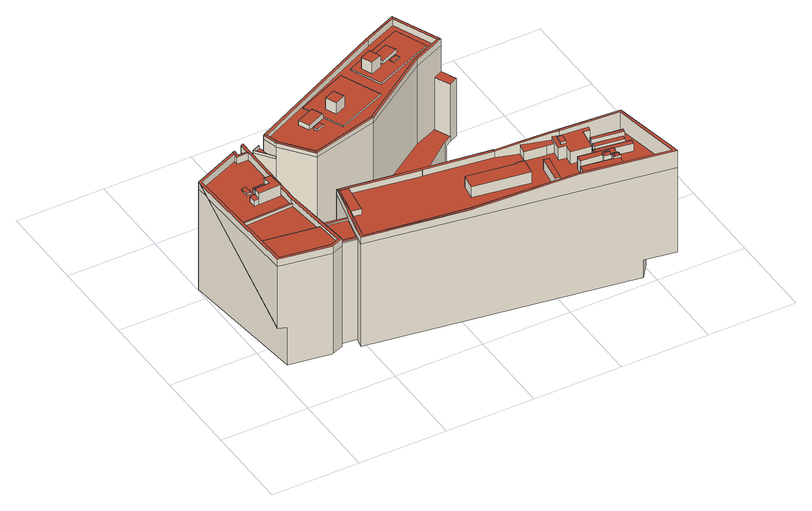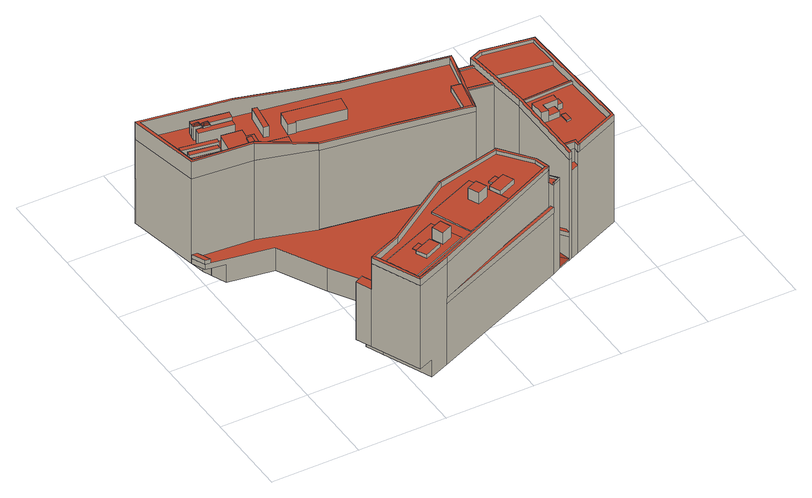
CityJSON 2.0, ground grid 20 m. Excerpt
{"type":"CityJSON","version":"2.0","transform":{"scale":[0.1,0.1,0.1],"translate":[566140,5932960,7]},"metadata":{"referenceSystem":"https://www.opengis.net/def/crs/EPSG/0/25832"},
"CityObjects":{
"building1":{"type":"Building","attributes":{"Grundfläche 2D":"422.805196","Grundhöhe NN":"7.464"},"children":["building1-1","building1-2","building1-3","building1-4","building1-5"],"geometry":[{"type":"MultiSurface","lod":"3","boundaries":[[[0,1,2,3,4,5]],[[6,7,8,9,10,11,12,13,14,15,16,17,18,19,20,21,22,23,24,25,26,27,28,29,30]],[[31,32,33,34,35,36]],[[37,38,39,40,41,42,43,44,45,46,47,48,49,50,51],[52,53,54,55,56,57,58]],[[59,60,61,62]],[[0,5,46,45]],[[63,37,13,12]],[[16,15,14,51,50,49]],[[49,48,64,65,47,46,5,4,3,19,18,17,16]],[[3,2,20,19]],[[2,1,21,20]],[[44,66,67,43,42,22,21,1,0,45]],[[23,22,42,41]],[[40,68,25,24]],[[69,70,28,27]],[[70,71,72,30,29,28]],[[72,73,6,30]],[[73,74,75,76,77,10,9,8,7,6]],[[77,78,11,10]],[[78,63,12,11]],[[79,80,33,32]],[[57,34,33,80,58]],[[35,34,57,56]],[[55,81,36,35,56]],[[81,82,31,36]],[[79,32,31,82,83,53,52]],[[69,84,70]],[[85,86,87,88,72,71,70,84]],[[73,72,88,89]],[[90,91,92,77,76,75,74,73,89,93]],[[78,77,92,94]],[[78,94,95,62,63]],[[63,62,61,37]],[[37,61,60,38]],[[38,60,59,39]],[[40,39,59,96,97,68]],[[59,62,95,96]],[[68,98,26,25]],[[98,68,97,86,85]],[[94,92,91,90,93,89,88,87,86,97,96,95]],[[98,85,84,69,27,26]]],"semantics":{"surfaces":[{"type":"RoofSurface"},{"type":"WallSurface"},{"type":"GroundSurface"},{"type":"OuterCeilingSurface"}],"values":[0,0,0,0,0,1,1,1,1,1,1,1,1,1,1,1,1,1,1,1,1,1,1,1,1,1,1,1,1,1,1,1,1,1,1,1,1,1,1,2,3]}}]},
"building1-1":{"type":"BuildingInstallation","parents":["building1"],"geometry":[{"type":"MultiSurface","lod":"3","boundaries":[[[99,100,24,23,101,14,13]],[[23,41,102,101]],[[102,51,14,101]],[[37,38,99,13]],[[38,39,100,99]],[[39,40,24,100]]],"semantics":{"surfaces":[{"type":"RoofSurface"},{"type":"WallSurface"}],"values":[0,1,1,1,1,1]}}]},
"building1-2":{"type":"BuildingInstallation","parents":["building1"],"geometry":[{"type":"MultiSurface","lod":"3","boundaries":[[[103,65,64,67,66]],[[48,43,67,64]],[[47,65,103,66,44,104]]],"semantics":{"surfaces":[{"type":"RoofSurface"},{"type":"WallSurface"}],"values":[0,1,1]}}]},
"building1-3":{"type":"BuildingInstallation","parents":["building1"],"geometry":[{"type":"MultiSurface","lod":"3","boundaries":[[[83,82,81,105]],[[55,106,105,81]],[[106,53,83,105]]],"semantics":{"surfaces":[{"type":"RoofSurface"},{"type":"WallSurface"}],"values":[0,1,1]}}]},
"building1-4":{"type":"BuildingInstallation","parents":["building1"],"geometry":[{"type":"MultiSurface","lod":"3","boundaries":[[[107,80,79,108]],[[52,109,108,79]],[[109,110,107,108]],[[110,58,80,107]]],"semantics":{"surfaces":[{"type":"RoofSurface"},{"type":"WallSurface"}],"values":[0,1,1,1]}}]},
"building1-5":{"type":"BuildingInstallation","parents":["building1"],"geometry":[{"type":"MultiSurface","lod":"3","boundaries":[[[111,112,113,114]],[[114,113,115,116]],[[111,114,116,117]],[[112,111,117,118]],[[113,112,118,115]]],"semantics":{"surfaces":[{"type":"RoofSurface"},{"type":"WallSurface"}],"values":[0,1,1,1,1]}}]},
"building2":{"type":"Building","attributes":{"Grundfläche 2D":"979.668092","Grundhöhe NN":"7.621"},"children":["building2-1","building2-2","building2-3","building2-4","building2-5","building2-6","building2-7","building2-8","building2-9","building2-10"],"geometry":[{"type":"MultiSurface","lod":"3","boundaries":[[[119,120,121,122,123,124]],[[125,126,127,128,129,130]],[[131,132,133,134,135,136,137,138]],[[139,140,141,142,143,144,145,146,147]],[[141,148,149,150,142]],[[151,152,153,154,155,156,149,148]],[[157,158,159,160,155,154,161,162,163]],[[158,164,165,166]],[[166,159,158]],[[164,167,168,169,170,171,172,173,174,175,176,177,165]],[[150,178,179,143,180]],[[181,182,183,184,185,186,187,188]],[[189,190,191,192,193,194,195,196,197,198],[199,200,201,202]],[[203,204,205,206,207,208,209,210,211,212,213,214,215,216,217,218,219,220,221,222,223,224,225,226,227,228,229],[230,231,232,233,234,235],[236,237,238,239,240,241,242],[243,244,245,246,247,248,249,250]],[[251,252,253,254,255,256,257,75,258,259,260]],[[124,123,230,235]],[[235,234,119,124]],[[234,233,120,119]],[[233,232,121,120]],[[122,121,232,231]],[[231,230,123,122]],[[213,212,130,129]],[[125,130,212,211]],[[211,210,126,125]],[[210,209,127,126]],[[244,243,134,133]],[[243,250,135,134]],[[136,135,250,249]],[[249,248,137,136]],[[138,137,248,247]],[[217,261,262,141,140,139,147]],[[148,141,262,263,264,265,266,267,163,162,161,154,153,152,151]],[[158,157,163,267,268,167,164]],[[168,167,268,269,170,169]],[[171,170,269,215,173,172]],[[195,194,228,227,176,175,174]],[[177,176,227,226]],[[165,177,226,225,159,166]],[[159,225,224,223,178,150,149,156,155,160]],[[143,221,220,144]],[[220,219,145,144]],[[146,145,219,218]],[[150,180,142]],[[223,222,179,178]],[[221,143,179,222]],[[142,180,143]],[[242,241,240,186,185,184]],[[187,186,240,239]],[[239,238,188,187]],[[238,237,181,188]],[[197,196,128,127,209,208]],[[198,197,208,207]],[[207,206,189,198]],[[190,189,206,205]],[[205,204,203,192,191,190]],[[193,192,203,229]],[[229,228,194,193]],[[75,257,256,255,270,271]],[[258,75,271,272]],[[255,254,253,252,273,274,275,270]],[[252,251,260,259,258,272,276,267,266,265,264,263,262,277,273]],[[278,279,268,267,276,280]],[[269,268,279,281]],[[281,282,283,284,215,269]],[[285,217,216,215,284,286]],[[277,262,261,217,285,287]],[[288,289,283,282]],[[288,290,291,289]],[[291,290,278,280]],[[276,272,271,270,275,274,273,277,287,285,286,284,283,289,291,280]],[[282,281,279,278,290,288]]],"semantics":{"surfaces":[{"type":"RoofSurface"},{"type":"WallSurface"},{"type":"GroundSurface"},{"type":"OuterCeilingSurface"}],"values":[0,0,0,0,0,0,0,0,0,0,0,0,0,0,0,1,1,1,1,1,1,1,1,1,1,1,1,1,1,1,1,1,1,1,1,1,1,1,1,1,1,1,1,1,1,1,1,1,1,1,1,1,1,1,1,1,1,1,1,1,1,1,1,1,1,1,1,1,1,2,3]}}]},
"building2-1":{"type":"BuildingInstallation","parents":["building2"],"geometry":[{"type":"MultiSurface","lod":"3","boundaries":[[[292,293,294,295]],[[293,292,199,202]],[[294,293,202,201]],[[295,294,201,200]],[[292,295,200,199]]],"semantics":{"surfaces":[{"type":"RoofSurface"},{"type":"WallSurface"}],"values":[0,1,1,1,1]}}]},
"building2-2":{"type":"BuildingInstallation","parents":["building2"],"geometry":[{"type":"MultiSurface","lod":"3","boundaries":[[[296,297,298,299]],[[298,297,300,301]],[[302,301,300]],[[302,303,304,301]],[[303,296,299,304]],[[301,304,299,298]],[[297,305,244,133,132,300]],[[300,132,131,303,302]],[[296,303,131,138,247,306]],[[306,305,297,296]]],"semantics":{"surfaces":[{"type":"RoofSurface"},{"type":"WallSurface"}],"values":[0,0,0,0,0,0,1,1,1,1]}}]},
"building2-3":{"type":"BuildingInstallation","parents":["building2"],"geometry":[{"type":"MultiSurface","lod":"3","boundaries":[[[307,308,309,310]],[[310,309,311,312]],[[312,313,307,310]],[[308,307,313,314]],[[314,311,309,308]]],"semantics":{"surfaces":[{"type":"RoofSurface"},{"type":"WallSurface"}],"values":[0,1,1,1,1]}}]},
"building2-4":{"type":"BuildingInstallation","parents":["building2"],"geometry":[{"type":"MultiSurface","lod":"3","boundaries":[[[315,316,317,318]],[[319,320,318,317]],[[315,318,320,321]],[[316,315,321,322]],[[317,316,322,319]]],"semantics":{"surfaces":[{"type":"RoofSurface"},{"type":"WallSurface"}],"values":[0,1,1,1,1]}}]},
"building2-5":{"type":"BuildingInstallation","parents":["building2"],"geometry":[{"type":"MultiSurface","lod":"3","boundaries":[[[323,324,325,326,327,328,329]],[[327,326,325,260,251,252]],[[252,253,254,255,323,329,328,327]],[[255,256,324,323]],[[325,324,256,260]]],"semantics":{"surfaces":[{"type":"RoofSurface"},{"type":"WallSurface"}],"values":[0,1,1,1,1]}}]},
"building2-6":{"type":"BuildingInstallation","parents":["building2"],"geometry":[{"type":"MultiSurface","lod":"3","boundaries":[[[330,331,332,333,334]],[[259,335,257,332,331,330]],[[257,75,333,332]],[[75,258,334,333]],[[334,258,259,330]]],"semantics":{"surfaces":[{"type":"RoofSurface"},{"type":"WallSurface"}],"values":[0,1,1,1,1]}}]},
"building2-7":{"type":"BuildingInstallation","parents":["building2"],"geometry":[{"type":"MultiSurface","lod":"3","boundaries":[[[146,336,174,173,337,338,147]],[[196,195,174,336,146,218,213,129,128]],[[173,215,216,217,147,338,337]]],"semantics":{"surfaces":[{"type":"RoofSurface"},{"type":"WallSurface"}],"values":[0,1,1]}}]},
"building2-8":{"type":"BuildingInstallation","parents":["building2"],"geometry":[{"type":"MultiSurface","lod":"3","boundaries":[[[339,340,341,342]],[[340,339,343,344]],[[344,345,341,340]],[[342,341,345,346]],[[346,343,339,342]]],"semantics":{"surfaces":[{"type":"RoofSurface"},{"type":"WallSurface"}],"values":[0,1,1,1,1]}}]},
"building2-9":{"type":"BuildingInstallation","parents":["building2"],"geometry":[{"type":"MultiSurface","lod":"3","boundaries":[[[347,348,349,350]],[[351,352,353,347,350,354]],[[351,354,355]],[[348,356,357,349]],[[357,356,358,355,354]],[[357,354,350,349]],[[359,360,348,347]],[[360,361,356,348]],[[242,184,183,355,358,356,361]],[[355,183,182,181,237,359,347,353,352,351]]],"semantics":{"surfaces":[{"type":"RoofSurface"},{"type":"WallSurface"}],"values":[0,0,0,0,0,0,1,1,1,1]}}]},
"building2-10":{"type":"BuildingInstallation","parents":["building2"],"geometry":[{"type":"MultiSurface","lod":"3","boundaries":[[[362,363,364,365]],[[365,364,366,367]],[[367,368,362,365]],[[363,362,368,369]],[[369,366,364,363]]],"semantics":{"surfaces":[{"type":"RoofSurface"},{"type":"WallSurface"}],"values":[0,1,1,1,1]}}]},
"building3":{"type":"Building","attributes":{"Grundfläche 2D":"1642.867273","Grundhöhe NN":"7.621"},"children":["building3-1","building3-2","building3-3","building3-4","building3-5","building3-6","building3-7","building3-8"],"geometry":[{"type":"MultiSurface","lod":"3","boundaries":[[[370,371,372,373,374]],[[375,376,377,378]],[[379,380,381,382,383,384,385,386,387,388,389]],[[390,384,383,391,392,393]],[[394,392,391,395,396,397,398,399,400,401,402]],[[397,403,404,405,406,407,398]],[[408,406,405]],[[409,410,411,412]],[[413,414,415,416]],[[417,418,419,420,421,422,423,424]],[[425,426,427,428,429,430,431,432,433,434,435,436,437,438,439,440,441,442,443,444,445,446,447,448,449,450,451,452,453,454,455,456]],[[457,458,459]],[[460,461,462,463,464,465,466,467,468,469,470,471],[472,473,474,475],[476,477,478,479],[480,481,482,483]],[[484,485,486,487],[488,489,490,491]],[[492,493,494,428,495]],[[429,428,494]],[[493,492,496]],[[497,498,499,500]],[[487,476,479,484]],[[477,476,487,486]],[[479,478,485,484]],[[485,478,477,486]],[[375,475,474,376]],[[475,375,378,472]],[[474,473,377,376]],[[377,473,472,378]],[[501,370,374,502]],[[458,457,373,372]],[[379,463,462,461,382,381,380]],[[461,460,383,382]],[[391,383,460,471]],[[471,470,395,391]],[[470,469,468,397,396,395]],[[404,403,397,468,467]],[[405,404,467,466]],[[465,503,406,408]],[[406,503,504,398,407]],[[504,505,399,398]],[[399,505,506,507,508,394,402,401,400]],[[508,509,392,394]],[[392,509,510,511,384,390,393]],[[384,511,512,386,385]],[[387,386,512,464,389,388]],[[482,481,409,412]],[[410,409,481,480]],[[480,483,411,410]],[[412,411,483,482]],[[491,490,414,413]],[[415,414,490,489]],[[489,488,416,415]],[[488,491,413,416]],[[418,417,370,501,513,514,496]],[[418,496,492,419]],[[417,424,423,459,458,372,371,370]],[[493,496,514,515]],[[432,431,493,515,516,433]],[[270,435,434,433,516,517]],[[274,273,438,437,436,435,270,275]],[[439,438,273,277]],[[440,439,277,285]],[[284,442,441,440,285,286]],[[282,281,444,443,442,284,283]],[[445,444,281,518]],[[445,518,519,520,521,522,523,524,449,448,447,446]],[[450,449,524,525]],[[451,450,525,526]],[[452,451,526,527]],[[528,529,530,454,453,452,527,531]],[[430,494,493,431]],[[494,430,429]],[[532,513,501,502]],[[419,533,508,507,506,505,422,421,420]],[[492,495,428,427,509,508,533,419]],[[511,510,509,427,426,425]],[[511,425,456,512]],[[498,497,464,512,456,455]],[[534,465,464,497,535]],[[504,423,422,505]],[[536,537,532,503,465,534]],[[502,374,503,532]],[[373,457,459,504,503,374]],[[504,459,423]],[[538,535,497,500]],[[498,455,454,499]],[[499,454,530,538,500]],[[539,529,528,540]],[[522,521,282,283]],[[536,539,540,537]],[[537,540,528,531,527,526,525,524,523,522,283,284,286,285,277,273,274,275,270,517,516,515,514,513,532]],[[529,539,536,534,535,538,530]],[[520,519,518,281,282,521]]],"semantics":{"surfaces":[{"type":"RoofSurface"},{"type":"WallSurface"},{"type":"GroundSurface"},{"type":"OuterCeilingSurface"}],"values":[0,0,0,0,0,0,0,0,0,0,0,0,0,0,0,0,0,0,1,1,1,1,1,1,1,1,1,1,1,1,1,1,1,1,1,1,1,1,1,1,1,1,1,1,1,1,1,1,1,1,1,1,1,1,1,1,1,1,1,1,1,1,1,1,1,1,1,1,1,1,1,1,1,1,1,1,1,1,1,1,1,1,1,1,1,1,1,1,2,3,3]}}]},
"building3-1":{"type":"BuildingInstallation","parents":["building3"],"geometry":[{"type":"MultiSurface","lod":"3","boundaries":[[[541,542,543,544]],[[544,543,545,546]],[[541,544,546,547]],[[542,541,547,548]],[[548,545,543,542]]],"semantics":{"surfaces":[{"type":"RoofSurface"},{"type":"WallSurface"}],"values":[0,1,1,1,1]}}]},
"building3-2":{"type":"BuildingInstallation","parents":["building3"],"geometry":[{"type":"MultiSurface","lod":"3","boundaries":[[[389,549,408,405,379]],[[389,464,465,408,549]],[[379,405,466,463]]],"semantics":{"surfaces":[{"type":"RoofSurface"},{"type":"WallSurface"}],"values":[0,1,1]}}]},
"building3-3":{"type":"BuildingInstallation","parents":["building3"],"geometry":[{"type":"MultiSurface","lod":"3","boundaries":[[[550,551,552,553]],[[552,551,554,555]],[[550,553,556,557]],[[553,552,555,556]],[[551,550,557,554]]],"semantics":{"surfaces":[{"type":"RoofSurface"},{"type":"WallSurface"}],"values":[0,1,1,1,1]}}]},
"building3-4":{"type":"BuildingInstallation","parents":["building3"],"geometry":[{"type":"MultiSurface","lod":"3","boundaries":[[[558,559,560,561]],[[561,560,562,563]],[[563,564,558,561]],[[564,565,559,558]],[[560,559,565,562]]],"semantics":{"surfaces":[{"type":"RoofSurface"},{"type":"WallSurface"}],"values":[0,1,1,1,1]}}]},
"building3-5":{"type":"BuildingInstallation","parents":["building3"],"geometry":[{"type":"MultiSurface","lod":"3","boundaries":[[[566,567,568,569]],[[570,571,569,568]],[[566,569,571,572]],[[572,573,567,566]],[[568,567,573,570]]],"semantics":{"surfaces":[{"type":"RoofSurface"},{"type":"WallSurface"}],"values":[0,1,1,1,1]}}]},
"building3-6":{"type":"BuildingInstallation","parents":["building3"],"geometry":[{"type":"MultiSurface","lod":"3","boundaries":[[[574,575,533,576,577,578,579]],[[424,417,574,579]],[[417,418,575,574]],[[533,575,418,419]],[[577,576,533,419,420,421]],[[421,580,578,577]],[[579,578,580,424]]],"semantics":{"surfaces":[{"type":"RoofSurface"},{"type":"WallSurface"}],"values":[0,1,1,1,1,1,1]}}]},
"building3-7":{"type":"BuildingInstallation","parents":["building3"],"geometry":[{"type":"MultiSurface","lod":"3","boundaries":[[[581,582,583,584,585]],[[445,446,447,583,582,581]],[[447,443,584,583]],[[443,444,585,584]],[[444,445,581,585]]],"semantics":{"surfaces":[{"type":"RoofSurface"},{"type":"WallSurface"}],"values":[0,1,1,1,1]}}]},
"building3-8":{"type":"BuildingInstallation","parents":["building3"],"geometry":[{"type":"MultiSurface","lod":"3","boundaries":[[[586,587,588,589,590,591]],[[431,432,587,586]],[[588,587,432,592]],[[589,588,592,593]],[[590,589,593,594]],[[594,429,430,591,590]],[[430,431,586,591]]],"semantics":{"surfaces":[{"type":"RoofSurface"},{"type":"WallSurface"}],"values":[0,1,1,1,1,1,1]}}]}
},
"vertices":[
[17,219,269],[20,148,269],[129,131,269],[150,139,269],[149,141,269],[144,199,269],[156,135,277],[156,139,277],[156,142,277],[140,296,277],[140,297,277],[139,493,277],[133,490,277],[133,467,277],[133,462,277],[134,297,277],[134,296,277],[134,295,277],[149,141,277],[150,139,277],[129,131,277],[20,148,277],[8,429,277],[107,472,277],[107,479,277],[2,433,277],[3,426,277],[2,426,277],[14,143,277],[128,124,277],[129,124,277],[115,348,288],[81,347,288],[81,330,288],[131,332,288],[129,367,288],[114,367,288],[133,467,260],[113,467,260],[113,481,260],[107,479,260],[107,472,260],[8,429,260],[14,290,260],[14,285,260],[17,219,260],[144,199,260],[135,291,260],[134,295,260],[134,296,260],[134,297,260],[133,462,260],[81,347,260],[88,347,260],[115,348,260],[114,367,260],[129,367,260],[131,332,260],[81,330,260],[113,481,227],[113,467,227],[133,467,227],[133,490,227],[133,490,260],[134,295,267],[135,291,267],[14,285,267],[14,290,267],[2,433,260],[3,398,260],[14,143,260],[128,124,260],[129,124,260],[156,135,260],[156,139,260],[156,142,260],[140,296,260],[140,297,260],[139,493,260],[81,347,274],[81,330,274],[114,367,274],[115,348,274],[88,347,274],[14,143,102],[34,139,100],[34,139,5],[128,124,5],[129,124,5],[156,135,5],[156,142,5],[140,296,5],[140,297,5],[156,139,5],[139,493,5],[133,490,5],[113,481,5],[2,433,5],[6,398,260],
[113,467,277],[113,481,277],[107,462,277],[107,462,260],
[134,291,267],[134,291,260],
[88,366,274],[88,366,260],
[70,329,274],[69,346,274],[69,346,260],[70,329,260],
[74,366,264],[84,366,264],[83,387,264],[73,386,264],[83,387,260],[73,386,260],[74,366,260],[84,366,260],
[583,150,292],[566,153,292],[566,150,292],[457,167,292],[451,132,292],[577,112,292],[646,172,288],[646,173,288],[663,171,288],[665,184,288],[603,202,288],[599,179,288],[722,84,297],[738,82,297],[738,79,297],[751,77,297],[753,91,297],[677,103,297],[675,89,297],[722,82,297],[401,245,280],[248,270,279],[225,274,278],[229,267,278],[247,264,279],[400,239,280],[401,239,280],[554,217,281],[555,223,281],[224,269,279],[214,203,280],[221,232,279],[209,204,280],[208,200,280],[207,198,280],[194,142,281],[213,197,280],[213,199,280],[194,114,282],[421,77,285],[195,119,282],[198,134,282],[193,136,282],[189,121,282],[188,115,282],[648,41,308],[649,46,308],[422,83,285],[850,8,308],[849,16,308],[819,170,309],[818,174,309],[813,175,309],[743,180,308],[681,185,308],[680,179,308],[806,170,309],[813,169,309],[843,15,308],[213,199,279],[236,195,279],[229,267,279],[751,62,294],[749,62,294],[737,64,294],[737,65,294],[735,66,294],[668,76,294],[665,60,294],[748,47,294],[673,124,296],[718,118,296],[719,121,296],[726,166,296],[741,163,296],[743,174,296],[680,179,296],[665,184,296],[659,147,296],[676,144,296],[672,175,296],[683,173,296],[680,153,296],[669,154,296],[726,166,265],[719,121,265],[718,118,265],[673,124,265],[676,144,265],[659,147,265],[663,171,265],[646,173,265],[646,172,265],[599,179,265],[603,202,265],[680,179,265],[681,185,265],[555,222,265],[555,223,265],[554,217,265],[401,239,265],[400,239,265],[247,264,265],[236,195,265],[213,199,265],[213,197,265],[195,119,265],[843,15,265],[813,169,265],[743,174,265],[741,163,265],[451,132,265],[457,167,265],[566,150,265],[566,153,265],[583,150,265],[577,112,265],[737,64,265],[751,62,265],[748,47,265],[665,60,265],[668,76,265],[735,66,265],[737,65,265],[751,77,265],[738,79,265],[738,82,265],[722,84,265],[722,82,265],[675,89,265],[677,103,265],[753,91,265],[208,200,260],[209,204,260],[208,204,260],[150,214,260],[149,214,260],[149,207,260],[155,148,260],[193,136,260],[194,142,260],[207,198,260],[401,245,265],[225,274,265],[208,200,265],[207,198,265],[194,142,265],[193,136,265],[188,115,265],[850,8,265],[818,174,265],[149,214,6],[156,142,6],[193,136,6],[209,204,6],[208,204,6],[150,214,6],[188,115,6],[225,274,6],[779,20,51],[850,8,51],[779,20,6],[818,174,51],[775,178,51],[775,178,6],[681,185,6],[555,223,6],[555,222,6],[401,245,6],[783,159,51],[783,159,6],[804,52,51],[804,52,6],
[672,175,300],[669,154,300],[680,153,300],[683,173,300],
[721,74,301],[736,71,301],[734,75,306],[724,76,306],[738,82,301],[734,79,306],[735,82,301],[722,84,301],[725,80,306],[736,71,265],[721,74,265],
[806,145,285],[736,156,285],[735,148,285],[804,137,285],[735,148,265],[804,137,265],[806,145,265],[736,156,265],
[629,133,291],[618,135,291],[608,72,291],[619,70,291],[608,72,265],[619,70,265],[629,133,265],[618,135,265],
[149,214,263],[149,207,263],[207,198,263],[208,200,263],[209,204,263],[208,204,263],[150,214,263],
[194,142,263],[157,148,263],[155,148,263],[156,142,263],[193,136,263],[157,148,260],
[665,184,305],[605,208,292],[555,222,281],
[722,110,284],[801,97,284],[803,108,284],[724,120,284],[722,110,265],[801,97,265],[803,108,265],[724,120,265],
[752,61,299],[753,71,299],[750,69,303],[749,65,303],[740,63,299],[749,62,299],[751,62,299],[740,66,303],[737,64,299],[738,74,299],[741,70,303],[737,65,299],[752,61,265],[753,71,265],[738,74,265],
[796,128,284],[732,138,284],[731,127,284],[794,117,284],[731,127,265],[794,117,265],[796,128,265],[732,138,265],
[188,515,174],[189,513,174],[191,508,174],[340,572,174],[514,655,174],[307,545,265],[346,454,265],[461,503,265],[422,594,265],[635,582,278],[620,576,278],[567,552,277],[566,552,277],[403,442,274],[405,437,274],[406,437,274],[569,547,277],[622,570,278],[637,577,278],[643,579,278],[404,437,274],[256,406,271],[253,399,271],[257,400,271],[200,468,271],[205,471,271],[205,473,271],[198,498,271],[193,503,271],[191,501,271],[192,497,271],[199,471,271],[199,470,271],[305,549,273],[516,649,277],[592,682,278],[514,655,277],[340,572,274],[595,690,278],[273,505,273],[284,480,273],[325,498,273],[314,523,273],[542,624,273],[501,606,273],[512,583,273],[553,600,273],[188,515,231],[170,507,231],[200,468,231],[199,470,231],[199,471,231],[191,501,231],[193,503,231],[189,513,231],[405,437,64],[404,437,64],[253,399,64],[240,416,64],[197,397,64],[200,415,64],[139,493,64],[139,480,64],[140,297,64],[140,296,64],[149,214,64],[150,214,64],[208,204,64],[209,204,64],[225,274,64],[555,223,64],[555,222,64],[681,185,64],[806,175,64],[818,174,64],[805,204,64],[794,206,64],[793,206,64],[661,228,64],[658,229,64],[602,336,64],[530,453,64],[620,524,64],[621,524,64],[638,534,64],[622,570,64],[569,547,64],[340,572,160],[191,508,160],[193,503,160],[403,442,262],[566,552,262],[567,552,262],[635,582,262],[643,579,262],[595,690,262],[592,682,262],[516,649,262],[198,498,262],[205,473,262],[205,471,262],[256,406,262],[422,594,262],[461,503,262],[346,454,262],[307,545,262],[449,602,262],[586,661,262],[616,591,262],[479,533,262],[284,480,262],[273,505,262],[314,523,262],[325,498,262],[479,533,265],[616,591,265],[586,661,265],[449,602,265],[553,600,265],[512,583,265],[501,606,265],[542,624,265],[200,468,32],[139,493,9],[200,415,57],[200,468,33],[170,507,9],[643,579,196],[622,570,196],[638,534,196],[658,544,196],[188,515,160],[514,655,160],[514,655,262],[193,503,262],[191,501,262],[199,471,262],[199,470,262],[200,468,262],[253,399,262],[404,437,262],[405,437,262],[569,547,262],[188,515,6],[170,507,6],[139,493,6],[140,297,6],[140,296,6],[805,204,51],[794,206,51],[793,206,51],[760,212,51],[760,212,6],[661,228,6],[658,229,6],[602,336,6],[530,453,6],[620,524,6],[624,526,6],[624,526,51],[638,534,51],[621,524,6],[514,655,6],[200,468,237],[595,690,51],[643,579,51],[560,675,51],[560,675,6],[658,544,51],[608,564,51],[608,564,6],
[353,493,293],[378,504,293],[367,529,293],[342,518,293],[367,529,265],[342,518,265],[353,493,265],[378,504,265],
[641,585,278],
[533,575,266],[552,584,266],[547,594,266],[529,586,266],[552,584,265],[547,594,265],[529,586,265],[533,575,265],
[478,567,294],[503,577,294],[492,602,294],[468,592,294],[492,602,265],[468,592,265],[478,567,265],[503,577,265],
[296,469,266],[315,477,266],[310,487,266],[292,479,266],[310,487,262],[292,479,262],[296,469,262],[315,477,262],
[188,515,237],[170,507,237],[199,470,237],[199,471,237],[172,506,237],[189,513,237],[172,506,231],
[805,204,74],[794,206,74],[793,206,74],[806,175,74],[818,174,74],
[139,493,76],[139,480,76],[192,413,76],[188,393,76],[196,392,76],[200,415,76],[192,413,64],[188,393,64],[196,392,64]
]}
